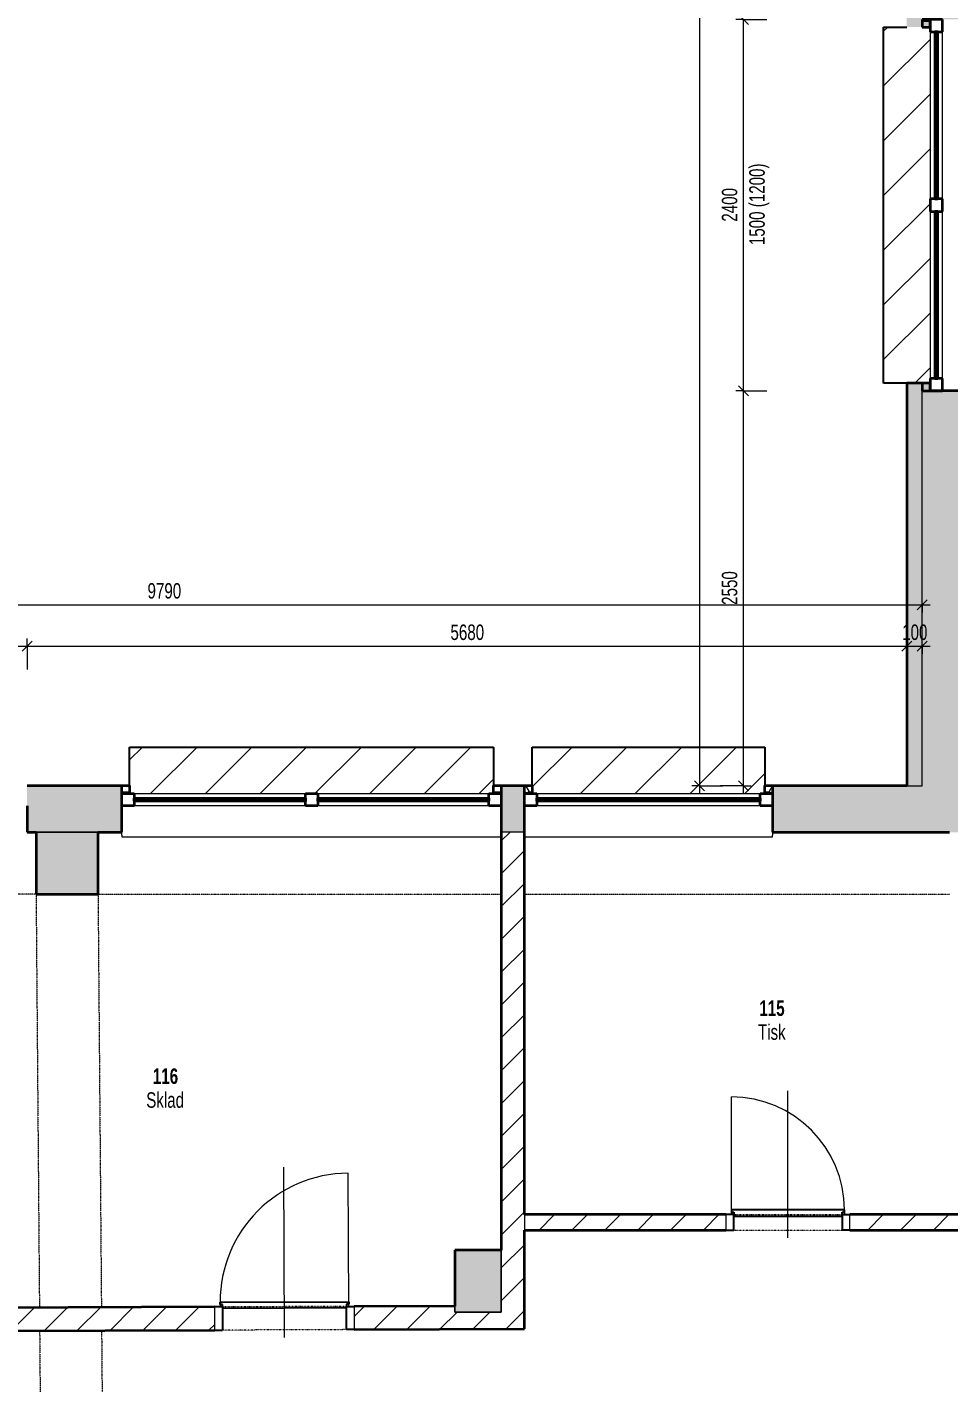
# Model space of a CAD drawing. Header units: millimetres. Extents: x -2814 to 222032, y -45352 to 20466.
# Drawn here: x 10774 to 16724, y -20000 to -11243 of the extents above; entities that cross this region are included whole.
import ezdxf

# ---------------------------------------------------------------- set-up
doc = ezdxf.new("R2010")
doc.units = ezdxf.units.MM
doc.linetypes.add('Dash dot dot', pattern=[5, 2, -1, 0, -1, 0, -1])
doc.linetypes.add('Čerchovaná se dvěma tečkami', pattern=[2.59, 1, -0.53, 0, -0.53, 0, -0.53])
for name, color, linetype, lineweight in [('A-ANNO-DIMS', 211, 'Continuous', 9), ('A-ANNO-DIMS-50', 211, 'Continuous', 9), ('A-AREA-IDEN', 2, 'Continuous', 9), ('A-DETL', 90, 'Continuous', 13), ('A-DOOR', 31, 'Continuous', 13), ('A-DOOR-FRAM', 31, 'Continuous', 25), ('A-GENM', 13, 'Continuous', 13), ('A-GLAZ', 151, 'Continuous', 13), ('A-WALL', 113, 'Continuous', 13), ('A-WALL-PATT', 111, 'Continuous', 13), ('Q-SPCQ', 91, 'Continuous', 13), ('S-COLS', 52, 'Continuous', 13)]:
    doc.layers.add(name, color=color, linetype=linetype, lineweight=lineweight)
doc.styles.add('Arial_1', font='arial.ttf', dxfattribs={"width": 0.7, "height": 100})
doc.styles.add('Arial_B', font='arialbd.ttf', dxfattribs={"width": 0.7, "height": 100})
doc.dimstyles.new('Vnitřní_-_průhledné', dxfattribs={"dimscale": 304.8, "dimtxt": 102.02594, "dimasz": 0.213255, "dimexe": 0.164042, "dimexo": 0.0625, "dimgap": 0.032808, "dimtad": 1, "dimdec": 0, "dimrnd": 5, "dimzin": 0, "dimdsep": 46, "dimtxsty": 'Arial_1', "dimblk1": 'OBLIQUE', "dimblk2": 'OBLIQUE', "dimsah": 1, "dimcen": 0.09, "dimdle": 0.164042, "dimazin": 0, "dimtfac": 1, "dimtdec": 4, "dimtix": 1, "dimtmove": 0, "dimatfit": 3, "dimfxl": 0.492126, "dimfxlon": 1, "dimtvp": 1, "dimtolj": 1, "dimtzin": 0, "dimarcsym": 2})
pattern_1 = [(45, (0, 0), (-106.066, 106.066), [])]

# ---------------------------------------------------------------- blocks, each defined once
blk = doc.blocks.new('DVERE_1k_oblozka - DD03_01_800x1970_koupelna-1549494-1NP_DEMOLICE A')
at = {"layer": 'A-DOOR'}
for p, q in [((0, 127.9), (0, -972.1)), ((-450, 77.9), (-400, 77.9)), ((-450, -72.1), (-450, 77.9)), ((-400, 77.9), (-400, -72.1)), ((400, 77.9), (450, 77.9)), ((400, -72.1), (400, 77.9)), ((450, 77.9), (450, -72.1)), ((-400, -72.1), (-450, -72.1)), ((-415, -72.1), (-415, -932.1)), ((450, -72.1), (400, -72.1)), ((415, -102.1), (415, -72.1)), ((305, -102.1), (-305, -102.1))]:
    blk.add_line(p, q, dxfattribs=at)
at = {"layer": 'A-DOOR', "linetype": 'Čerchovaná se dvěma tečkami'}
for p, q in [((-400, 77.9), (400, 77.9)), ((-400, -72.1), (400, -72.1))]:
    blk.add_line(p, q, dxfattribs=at)
at = {"layer": 'A-DOOR', "lineweight": 25}
for p, q in [((-415, -87.1), (-400, -87.1)), ((-415, -102.1), (-415, -87.1)), ((-400, -62.1), (400, -62.1)), ((-400, -87.1), (-400, -72.1)), ((400, -72.1), (400, -87.1)), ((400, -87.1), (415, -87.1)), ((415, -87.1), (415, -102.1)), ((415, -102.1), (-415, -102.1))]:
    blk.add_line(p, q, dxfattribs=at)
at = {"layer": 'A-DOOR'}
blk.add_arc((-415, -102.1), 830, 270, 0, dxfattribs=at)
at = {"layer": 'A-DOOR-FRAM'}
for p, q in [((-450, 77.9), (-400, 77.9)), ((-400, 77.9), (-400, -72.1)), ((400, -72.1), (400, 77.9)), ((450, 77.9), (400, 77.9)), ((-400, -72.1), (-450, -72.1)), ((400, -72.1), (450, -72.1))]:
    blk.add_line(p, q, dxfattribs=at)
blk = doc.blocks.new('DVERE_1k_oblozka - DD03_01_700x1970_koupelna-1549497-1NP_DEMOLICE A')
at = {"layer": 'A-DOOR'}
for p, q in [((-365, 47.1), (-365, 807.1)), ((0, -102.9), (0, 847.1)), ((-350, 47.1), (-400, 47.1)), ((-400, 47.1), (-400, -52.9)), ((-350, -52.9), (-350, 47.1)), ((255, 77.1), (-255, 77.1)), ((400, 47.1), (350, 47.1)), ((350, 47.1), (350, -52.9)), ((365, 77.1), (365, 47.1)), ((400, -52.9), (400, 47.1)), ((-400, -52.9), (-350, -52.9)), ((350, -52.9), (400, -52.9))]:
    blk.add_line(p, q, dxfattribs=at)
at = {"layer": 'A-DOOR', "lineweight": 25}
for p, q in [((365, 77.1), (-365, 77.1)), ((-365, 77.1), (-365, 62.1)), ((-365, 62.1), (-350, 62.1)), ((-350, 62.1), (-350, 47.1)), ((-350, 37.1), (350, 37.1)), ((350, 47.1), (350, 62.1)), ((350, 62.1), (365, 62.1)), ((365, 62.1), (365, 77.1))]:
    blk.add_line(p, q, dxfattribs=at)
at = {"layer": 'A-DOOR', "linetype": 'Čerchovaná se dvěma tečkami'}
for p, q in [((-350, 47.1), (350, 47.1)), ((-350, -52.9), (350, -52.9))]:
    blk.add_line(p, q, dxfattribs=at)
at = {"layer": 'A-DOOR'}
blk.add_arc((-365, 77.1), 730, 360, 90, dxfattribs=at)
at = {"layer": 'A-DOOR-FRAM'}
for p, q in [((-350, 47.1), (-400, 47.1)), ((-350, -52.9), (-350, 47.1)), ((350, 47.1), (350, -52.9)), ((350, 47.1), (400, 47.1)), ((-400, -52.9), (-350, -52.9)), ((400, -52.9), (350, -52.9))]:
    blk.add_line(p, q, dxfattribs=at)
blk = doc.blocks.new('OKNO_2k_ - OKNO_2k_2400 x 1500-V3-1NP_DEMOLICE A')
at = {"layer": 'A-GLAZ'}
h = blk.add_hatch(dxfattribs=at)
h.set_pattern_fill('FP_43', color=256, style=0, pattern_type=2)
h.set_pattern_definition([(270, (12393.276, 16677.74), (43.3, -75), [50, -100]), (330, (12393.276, 16627.74), (86.601905, -0.0011), [50, -100]), (210, (12393.276, 16627.74), (-43.301905, -74.9989), [50, -100])])
h.paths.add_polyline_path([(-1200, 75), (-1150, 75), (-1150, 126), (-1200, 126)])
h.paths.add_polyline_path([(1150, 126), (1150, 75), (1200, 75), (1200, 126)])
at = {"layer": 'A-GLAZ', "lineweight": 35}
for p, q in [((-1150, 126), (-1200, 126)), ((-1200, 126), (-1200, 75)), ((-1150, 75), (-1150, 126)), ((1150, 126), (1150, 75)), ((1200, 126), (1150, 126)), ((1200, 75), (1200, 126)), ((-1200, 75), (-1150, 75)), ((-1200, 75), (-1200, -5)), ((-1120, 75), (-1200, 75)), ((-1120, -5), (-1120, 75)), ((-40, 45), (-1120, 45)), ((-1120, 45), (-1120, 25)), ((-1120, 25), (-40, 25)), ((40, 75), (-40, 75)), ((-40, 75), (-40, -5)), ((-40, 25), (-40, 45)), ((40, -5), (40, 75)), ((1120, 45), (40, 45)), ((40, 45), (40, 25)), ((40, 25), (1120, 25)), ((1200, 75), (1120, 75)), ((1120, 75), (1120, -5)), ((1120, 25), (1120, 45)), ((1150, 75), (1200, 75)), ((1200, -5), (1200, 75)), ((-1200, -5), (-1120, -5)), ((-40, -5), (40, -5)), ((1120, -5), (1200, -5))]:
    blk.add_line(p, q, dxfattribs=at)
at = {"layer": 'A-GLAZ'}
for p, q in [((-40, 75), (-1120, 75)), ((1120, 75), (40, 75)), ((-1120, -5), (-40, -5)), ((40, -5), (1120, -5))]:
    blk.add_line(p, q, dxfattribs=at)
blk = doc.blocks.new('parapet_ext - parapet_ext-V4-1NP_DEMOLICE A')
at = {"layer": 'Q-SPCQ'}
h = blk.add_hatch(dxfattribs=at)
h.set_pattern_fill('FP_44', color=41, style=0, pattern_type=2)
h.set_pattern_definition([(315, (12393.28, 16602.74), (176.7767, 176.7767), [])])
h.paths.add_polyline_path([(-1150, 300), (-1150, 0), (1150, 0), (1150, 300), (-1120, 300)])
at = {"layer": 'Q-SPCQ', "color": 31, "lineweight": 25}
for p, q in [((-1150, 150), (-1150, 300)), ((-1150, 300), (1150, 300)), ((1150, 300), (1150, 150))]:
    blk.add_line(p, q, dxfattribs=at)
blk = doc.blocks.new('OKNO_2k_ - OKNO_2k_2450 x 1500-2030607-1NP_DEMOLICE A')
at = {"layer": 'A-GLAZ'}
h = blk.add_hatch(dxfattribs=at)
h.set_pattern_fill('FP_133', color=256, style=0, pattern_type=2)
h.set_pattern_definition([(180, (12610.28, -16293.276), (-75, -43.3), [50, -100]), (240, (12560.28, -16293.276), (-0.0011, -86.601905), [50, -100]), (120, (12560.28, -16293.276), (-74.9989, 43.301905), [50, -100])])
h.paths.add_polyline_path([(-1175, -100), (-1225, -100), (-1225, -151), (-1175, -151)])
h.paths.add_polyline_path([(1175, -100), (1175, -151), (1225, -151), (1225, -100)])
at = {"layer": 'A-GLAZ', "lineweight": 35}
for p, q in [((-1225, -20), (-1145, -20)), ((-1225, -100), (-1225, -20)), ((-1145, -20), (-1145, -100)), ((-1145, -70), (-1145, -50)), ((-1145, -50), (-40, -50)), ((-40, -70), (-1145, -70)), ((-40, -20), (40, -20)), ((-40, -100), (-40, -20)), ((-40, -50), (-40, -70)), ((40, -20), (40, -100)), ((40, -70), (40, -50)), ((40, -50), (1145, -50)), ((1145, -70), (40, -70)), ((1145, -20), (1225, -20)), ((1145, -100), (1145, -20)), ((1145, -50), (1145, -70)), ((1225, -20), (1225, -100)), ((-1225, -100), (-1175, -100)), ((-1225, -151), (-1225, -100)), ((-1145, -100), (-1225, -100)), ((-1175, -151), (-1225, -151)), ((-1175, -100), (-1175, -151)), ((40, -100), (-40, -100)), ((1225, -100), (1145, -100)), ((1175, -100), (1225, -100)), ((1175, -151), (1175, -100)), ((1225, -151), (1175, -151)), ((1225, -100), (1225, -151))]:
    blk.add_line(p, q, dxfattribs=at)
at = {"layer": 'A-GLAZ'}
for p, q in [((-1145, -20), (-40, -20)), ((40, -20), (1145, -20)), ((-40, -100), (-1145, -100)), ((1145, -100), (40, -100))]:
    blk.add_line(p, q, dxfattribs=at)
blk = doc.blocks.new('parapet s nosem_vnitní - parapet s nosem_vnitní-2030596-1NP_DEMOLICE A')
at = {"layer": 'A-GENM'}
for p, q in [((1225, 200), (-1225, 200)), ((1225, 190), (1225, 200)), ((1225, 190), (1225, 170))]:
    blk.add_line(p, q, dxfattribs=at)
blk = doc.blocks.new('parapet_ext - parapet_ext-2030597-1NP_DEMOLICE A')
at = {"layer": 'Q-SPCQ'}
h = blk.add_hatch(dxfattribs=at)
h.set_pattern_fill('FP_134', color=41, style=0, pattern_type=2)
h.set_pattern_definition([(225, (12610.28, -16193.28), (176.7767, -176.7767), [])])
h.paths.add_polyline_path([(-1145, 0), (-1175, 0), (-1175, -300), (1175, -300), (1175, 0), (-860.6, 0)])
at = {"layer": 'Q-SPCQ', "color": 31, "lineweight": 25}
for p, q in [((-1175, -300), (-1175, -51)), ((1175, -51), (1175, -300)), ((1175, -300), (-1175, -300))]:
    blk.add_line(p, q, dxfattribs=at)
blk = doc.blocks.new('OKNO_1k - OKNO_1k_1600 x 1500-2034287-1NP_DEMOLICE A')
at = {"layer": 'A-GLAZ'}
h = blk.add_hatch(dxfattribs=at)
h.set_pattern_fill('FP_135', color=256, style=0, pattern_type=2)
h.set_pattern_definition([(180, (14785.28, -16293.276), (-75, -43.3), [50, -100]), (240, (14735.28, -16293.276), (-0.0011, -86.601905), [50, -100]), (120, (14735.28, -16293.276), (-74.9989, 43.301905), [50, -100])])
h.paths.add_polyline_path([(-800, -100), (-800, -151), (-750, -151), (-750, -100)])
h.paths.add_polyline_path([(750, -100), (750, -151), (800, -151), (800, -100)])
at = {"layer": 'A-GLAZ', "lineweight": 35}
for p, q in [((-800, -20), (-720, -20)), ((-800, -100), (-800, -20)), ((-720, -20), (-720, -100)), ((-720, -70), (-720, -50)), ((-720, -50), (720, -50)), ((720, -70), (-720, -70)), ((720, -20), (800, -20)), ((720, -100), (720, -20)), ((720, -50), (720, -70)), ((800, -20), (800, -100)), ((-800, -100), (-750, -100)), ((-800, -151), (-800, -100)), ((-720, -100), (-800, -100)), ((-750, -151), (-800, -151)), ((-750, -100), (-750, -151)), ((800, -100), (720, -100)), ((750, -100), (800, -100)), ((750, -151), (750, -100)), ((800, -151), (750, -151)), ((800, -100), (800, -151))]:
    blk.add_line(p, q, dxfattribs=at)
at = {"layer": 'A-GLAZ'}
for p, q in [((-720, -20), (720, -20)), ((720, -100), (-720, -100))]:
    blk.add_line(p, q, dxfattribs=at)
blk = doc.blocks.new('parapet s nosem_vnitní - parapet s nosem_vnitní-2030605-1NP_DEMOLICE A')
at = {"layer": 'A-GENM'}
for p, q in [((800, 200), (-800, 200)), ((-800, 200), (-800, 190)), ((-800, 170), (-800, 190))]:
    blk.add_line(p, q, dxfattribs=at)
blk = doc.blocks.new('parapet_ext - parapet_ext-2030606-1NP_DEMOLICE A')
at = {"layer": 'Q-SPCQ'}
h = blk.add_hatch(dxfattribs=at)
h.set_pattern_fill('FP_136', color=41, style=0, pattern_type=2)
h.set_pattern_definition([(225, (14785.28, -16193.28), (176.7767, -176.7767), [])])
h.paths.add_polyline_path([(-750, 0), (-750, -300), (750, -300), (750, 0), (-720, 0)])
at = {"layer": 'Q-SPCQ', "color": 31, "lineweight": 25}
for p, q in [((-750, -300), (-750, -51)), ((750, -51), (750, -300)), ((750, -300), (-750, -300))]:
    blk.add_line(p, q, dxfattribs=at)
blk = doc.blocks.new('DIMBLOCK87-1NP_DEMOLICE A')
at = {"layer": 'A-ANNO-DIMS-50', "lineweight": 18}
for p, q in [((15398.3, -13593.3), (15365.8, -13560.8)), ((15398.3, -13593.3), (15430.8, -13625.8)), ((15398.3, -16143.3), (15365.8, -16110.8)), ((15398.3, -16143.3), (15430.8, -16175.8))]:
    blk.add_line(p, q, dxfattribs=at)
at = {"layer": 'A-ANNO-DIMS-50'}
for p, q in [((15398.3, -13593.3), (15348.3, -13593.3)), ((15398.3, -16193.3), (15398.3, -13593.3)), ((15398.3, -13593.3), (15548.3, -13593.3)), ((15398.3, -16143.3), (15248.3, -16143.3)), ((15398.3, -16143.3), (15448.3, -16143.3))]:
    blk.add_line(p, q, dxfattribs=at)
at = {"layer": 'A-ANNO-DIMS-50', "color": 0, "insert": (15258.5, -14975), "char_height": 100, "width": 256.164, "attachment_point": 1, "rotation": 90, "line_spacing_factor": 0.941778, "style": 'Arial_1'}
blk.add_mtext('2550', dxfattribs=at)
blk = doc.blocks.new('_Oblique')
at = {"color": 0, "linetype": 'ByBlock', "lineweight": -2}
blk.add_line((-0.5, -0.5), (0.5, 0.5), dxfattribs=at)
blk = doc.blocks.new('DIMBLOCK88-1NP_DEMOLICE A')
at = {"layer": 'A-ANNO-DIMS-50'}
for p, q in [((15398.3, -11193.3), (15348.3, -11193.3)), ((15398.3, -13593.3), (15398.3, -11193.3)), ((15398.3, -11193.3), (15548.3, -11193.3)), ((15398.3, -13593.3), (15348.3, -13593.3)), ((15398.3, -13593.3), (15548.3, -13593.3))]:
    blk.add_line(p, q, dxfattribs=at)
at = {"layer": 'A-ANNO-DIMS-50', "lineweight": 18}
for p, q in [((15398.3, -11193.3), (15365.8, -11160.8)), ((15398.3, -11193.3), (15430.8, -11225.8)), ((15398.3, -13593.3), (15365.8, -13560.8)), ((15398.3, -13593.3), (15430.8, -13625.8))]:
    blk.add_line(p, q, dxfattribs=at)
at = {"layer": 'A-ANNO-DIMS-50', "color": 0, "char_height": 100, "attachment_point": 1, "rotation": 90, "line_spacing_factor": 0.941778, "style": 'Arial_1'}
for s, insert, width in [('1500 (1200)', (15435.5, -12651.5), 619.69), ('2400', (15258.5, -12500), 256.164)]:
    blk.add_mtext(s, dxfattribs=dict(at, insert=insert, width=width))
blk = doc.blocks.new('DIMBLOCK129-1NP_DEMOLICE A')
at = {"layer": 'A-ANNO-DIMS-50'}
for p, q in [((9524.4, -15241.5), (9524.4, -15191.5)), ((10774.4, -15241.5), (10774.4, -15191.5)), ((9524.4, -15241.5), (10774.4, -15241.5)), ((9524.4, -15241.5), (9524.4, -15391.5)), ((10774.4, -15241.5), (10774.4, -15391.5))]:
    blk.add_line(p, q, dxfattribs=at)
at = {"layer": 'A-ANNO-DIMS-50', "lineweight": 18}
for p, q in [((9524.4, -15241.5), (9556.9, -15209)), ((10774.4, -15241.5), (10806.9, -15209)), ((9524.4, -15241.5), (9491.9, -15274)), ((10774.4, -15241.5), (10741.9, -15274))]:
    blk.add_line(p, q, dxfattribs=at)
at = {"layer": 'A-ANNO-DIMS-50', "color": 0, "char_height": 100, "attachment_point": 1, "line_spacing_factor": 0.941778, "style": 'Arial_1'}
for s, insert, width in [('1250', (10042.7, -15101.7), 256.164), ('1500 (1050)', (9891.2, -15278.7), 619.69)]:
    blk.add_mtext(s, dxfattribs=dict(at, insert=insert, width=width))
blk = doc.blocks.new('DIMBLOCK130-1NP_DEMOLICE A')
at = {"layer": 'A-ANNO-DIMS-50'}
for p, q in [((16452.7, -15241.5), (16452.7, -15091.5)), ((10774.4, -15241.5), (10774.4, -15191.5)), ((10774.4, -15241.5), (16452.7, -15241.5)), ((10774.4, -15241.5), (10774.4, -15391.5)), ((16452.7, -15241.5), (16452.7, -15291.5))]:
    blk.add_line(p, q, dxfattribs=at)
at = {"layer": 'A-ANNO-DIMS-50', "lineweight": 18}
for p, q in [((10774.4, -15241.5), (10806.9, -15209)), ((16452.7, -15241.5), (16485.2, -15209)), ((10774.4, -15241.5), (10741.9, -15274)), ((16452.7, -15241.5), (16420.2, -15274))]:
    blk.add_line(p, q, dxfattribs=at)
at = {"layer": 'A-ANNO-DIMS-50', "color": 0, "insert": (13506.9, -15101.7), "char_height": 100, "width": 256.164, "attachment_point": 1, "line_spacing_factor": 0.941778, "style": 'Arial_1'}
blk.add_mtext('5680', dxfattribs=at)
blk = doc.blocks.new('DIMBLOCK131-1NP_DEMOLICE A')
at = {"layer": 'A-ANNO-DIMS-50'}
for p, q in [((16452.7, -15241.5), (16452.7, -15091.5)), ((16552.7, -15241.5), (16552.7, -15091.5)), ((16452.7, -15241.5), (16602.7, -15241.5)), ((16452.7, -15241.5), (16452.7, -15291.5)), ((16552.7, -15241.5), (16552.7, -15291.5))]:
    blk.add_line(p, q, dxfattribs=at)
at = {"layer": 'A-ANNO-DIMS-50', "lineweight": 18}
for p, q in [((16452.7, -15241.5), (16485.2, -15209)), ((16552.7, -15241.5), (16585.2, -15209)), ((16452.7, -15241.5), (16420.2, -15274)), ((16552.7, -15241.5), (16520.2, -15274))]:
    blk.add_line(p, q, dxfattribs=at)
at = {"layer": 'A-ANNO-DIMS-50', "color": 0, "insert": (16422.7, -15101.7), "char_height": 100, "width": 192.123, "attachment_point": 1, "line_spacing_factor": 0.941778, "style": 'Arial_1'}
blk.add_mtext('100', dxfattribs=at)
blk = doc.blocks.new('DIMBLOCK188-1NP_DEMOLICE A')
at = {"layer": 'A-ANNO-DIMS-50'}
for p, q in [((6763.8, -14974.2), (6763.8, -14824.2)), ((16552.7, -14974.2), (16552.7, -14824.2)), ((6713.8, -14974.2), (16602.7, -14974.2)), ((6763.8, -14974.2), (6763.8, -15024.2)), ((16552.7, -14974.2), (16552.7, -15024.2))]:
    blk.add_line(p, q, dxfattribs=at)
at = {"layer": 'A-ANNO-DIMS-50', "lineweight": 18}
for p, q in [((6763.8, -14974.2), (6796.3, -14941.7)), ((16552.7, -14974.2), (16585.2, -14941.7)), ((6763.8, -14974.2), (6731.3, -15006.7)), ((16552.7, -14974.2), (16520.2, -15006.7))]:
    blk.add_line(p, q, dxfattribs=at)
at = {"layer": 'A-ANNO-DIMS-50', "color": 0, "insert": (11551.5, -14834.3), "char_height": 100, "width": 256.164, "attachment_point": 1, "line_spacing_factor": 0.941778, "style": 'Arial_1'}
blk.add_mtext('9790', dxfattribs=at)
blk = doc.blocks.new('DIMBLOCK192-1NP_DEMOLICE A')
at = {"layer": 'A-ANNO-DIMS-50'}
for p, q in [((15115.3, -4186.1), (15115.3, -16193.3)), ((15115.3, -4236.1), (15065.3, -4236.1)), ((15115.3, -4236.1), (15265.3, -4236.1)), ((15115.3, -16143.3), (15065.3, -16143.3)), ((15115.3, -16143.3), (15265.3, -16143.3))]:
    blk.add_line(p, q, dxfattribs=at)
at = {"layer": 'A-ANNO-DIMS-50', "lineweight": 18}
for p, q in [((15115.3, -4236.1), (15082.8, -4203.6)), ((15115.3, -4236.1), (15147.8, -4268.6)), ((15115.3, -16143.3), (15082.8, -16110.8)), ((15115.3, -16143.3), (15147.8, -16175.8))]:
    blk.add_line(p, q, dxfattribs=at)
at = {"layer": 'A-ANNO-DIMS-50', "color": 0, "insert": (14975.5, -10323.1), "char_height": 100, "width": 320.204, "attachment_point": 1, "rotation": 90, "line_spacing_factor": 0.941778, "style": 'Arial_1'}
blk.add_mtext('11905', dxfattribs=at)

msp = doc.modelspace()

# ---------------------------------------------------------------- hatches: boundary and pattern name
at = {"layer": 'A-WALL-PATT'}
h = msp.add_hatch(dxfattribs=at)
h.set_pattern_fill('FP_11', color=256, angle=-135, style=0, pattern_type=2)
h.set_pattern_definition([(315, (16552.74, -10086.55), (143.684, 143.684), []), (270, (16620.04, -10315.5), (143.684, -143.684), [25.4, -261.968]), (315, (16620.04, -10340.9), (143.684, 143.684), [25.4, -177.8]), (360, (16638, -10358.86), (143.684, 143.684), [25.4, -261.968]), (45, (16663.4, -10358.86), (-143.684, 143.684), [25.4, -177.8]), (270, (16681.37, -10315.5), (143.684, -143.684), [25.4, -261.968]), (315, (16663.4, -10297.53), (143.684, 143.684), [25.4, -177.8]), (360, (16638, -10297.53), (143.684, 143.684), [25.4, -261.968]), (45, (16620.04, -10315.5), (-143.684, 143.684), [25.4, -177.8]), (315, (16704.59, -10382.08), (143.684, 143.684), [50.8, -152.4])])
h.paths.add_polyline_path([(16802.7, -16143.3), (16802.7, -13593.3), (16602.7, -13593.3), (16602.7, -13543.3), (16552.7, -13543.3), (16552.7, -16143.3), (16602.7, -16143.3)])
h.paths.add_polyline_path([(16602.7, -11243.3), (16602.7, -11193.3), (16802.7, -11193.3), (16802.7, -9943.3), (16602.7, -9943.3), (16602.7, -9893.3), (16552.7, -9893.3), (16552.7, -11243.3)])
h.paths.add_polyline_path([(16552.7, -7593.3), (16602.7, -7593.3), (16602.7, -7543.3), (16802.7, -7543.3), (16802.7, -3943.4), (16712.7, -3943.4), (16712.7, -3936.1), (16552.7, -3936.1), (16552.7, -7543.3)])
h = msp.add_hatch(color=41, dxfattribs=at)
h.paths.add_polyline_path([(16502.7, -16143.3), (16552.7, -16143.3), (16552.7, -13543.3), (16452.7, -13543.3), (16452.7, -16143.3)])
h.paths.add_polyline_path([(16502.7, -11243.3), (16552.7, -11243.3), (16552.7, -9893.3), (16452.7, -9893.3), (16452.7, -11243.3)])
h.paths.add_polyline_path([(16452.7, -7593.3), (16552.7, -7593.3), (16552.7, -4136.1), (16452.7, -4136.1), (16452.7, -5950.1)])
h = msp.add_hatch(dxfattribs=at)
h.set_pattern_fill('FP_14', color=256, angle=-135, style=0, pattern_type=2)
h.set_pattern_definition([(225, (11170.43, -16143.28), (143.684, -143.684), []), (180, (10941.48, -16210.58), (-143.684, -143.684), [25.4, -261.968]), (225, (10916.08, -16210.58), (143.684, -143.684), [25.4, -177.8]), (270, (10898.12, -16228.54), (143.684, -143.684), [25.4, -261.968]), (315, (10898.12, -16253.94), (143.684, 143.684), [25.4, -177.8]), (180, (10941.48, -16271.9), (-143.684, -143.684), [25.4, -261.968]), (225, (10959.44, -16253.94), (143.684, -143.684), [25.4, -177.8]), (270, (10959.44, -16228.54), (143.684, -143.684), [25.4, -261.968]), (315, (10941.48, -16210.58), (143.684, 143.684), [25.4, -177.8]), (225, (10874.9, -16295.12), (143.684, -143.684), [50.8, -152.4])])
h.paths.add_polyline_path([(17227.5, -16443.3), (17227.5, -16143.3), (15585.3, -16143.3), (15585.3, -16443.3), (16827.5, -16443.3)])
h.paths.add_polyline_path([(10832.1, -16443.3), (11385.3, -16443.3), (11385.3, -16143.3), (10774.4, -16143.3), (10774.4, -16443.3)])
h.paths.add_polyline_path([(6900, -16443.3), (6900, -16143.3), (5257.1, -16143.3), (5257.1, -16443.3), (6762.8, -16443.3)])
h.paths.add_polyline_path([(13985.3, -16443.3), (13985.3, -16143.3), (13835.3, -16143.3), (13835.3, -16443.3), (13900.1, -16443.3)])
h.paths.add_polyline_path([(9524.4, -16443.3), (9524.4, -16143.3), (9300, -16143.3), (9300, -16443.3), (9469.4, -16443.3)])
h = msp.add_hatch(dxfattribs=at)
h.set_pattern_fill('FP_4', color=256, style=0, pattern_type=2)
h.set_pattern_definition(pattern_1)
h.paths.add_polyline_path([(13835.3, -19652.3), (13985.3, -19651.8), (13985.3, -16443.3), (13835.3, -16443.3), (13835.3, -19543.3)])
h = msp.add_hatch(dxfattribs=at)
h.set_pattern_fill('FP_4', color=256, style=0, pattern_type=2)
h.set_pattern_definition(pattern_1)
h.paths.add_polyline_path([(13985.3, -19013.3), (15285.3, -19013.3), (15285.3, -18913.3), (13985.3, -18913.3)])
h.paths.add_polyline_path([(18242.5, -19013.3), (18242.5, -18913.3), (17907.2, -18913.3), (17907.2, -19013.3)])
h.paths.add_polyline_path([(16085.3, -19013.3), (17007.2, -19013.3), (17007.2, -18913.3), (16085.3, -18913.3)])
h = msp.add_hatch(dxfattribs=at)
h.set_pattern_fill('FP_4', color=256, style=0, pattern_type=2)
h.set_pattern_definition(pattern_1)
h.paths.add_polyline_path([(5157.1, -19685.2), (7770, -19675.1), (7769.4, -19525.3), (5157.1, -19535.2)])
h.paths.add_polyline_path([(8670, -19671.9), (11985.8, -19659.3), (11985.2, -19509.3), (8669.4, -19522.1)])
h.paths.add_polyline_path([(12885.8, -19655.9), (13835.3, -19652.3), (13835.3, -19543.3), (13535.3, -19543.3), (13535.3, -19503.5), (12885.2, -19505.9)])
at = {"layer": 'S-COLS'}
for points in [[(10895.6, -16843.3), (11232.1, -16843.3), (11232.1, -16443.3), (10832.1, -16443.3), (10832.1, -16843.3)], [(13835.3, -19543.3), (13835.3, -19143.3), (13535.3, -19143.3), (13535.3, -19543.3)]]:
    msp.add_hatch(color=9, dxfattribs=at).paths.add_polyline_path(points)

# ---------------------------------------------------------------- linework, layer by layer
at = {"layer": 'A-DETL', "linetype": 'Dash dot dot'}
for p, q in [((10832.1, -16843.3), (9469.4, -16843.3)), ((10832.1, -16843.3), (10853.9, -19513.6)), ((11232.1, -16843.3), (13835.3, -16843.3)), ((11232.1, -16843.3), (11253.9, -19512.1)), ((13985.3, -16843.3), (16727.5, -16843.3)), ((10855.1, -19663.6), (10867.8, -21212)), ((11255.1, -19662.1), (11267.8, -21212))]:
    msp.add_line(p, q, dxfattribs=at)
at = {"layer": 'A-WALL', "color": 40, "lineweight": 35}
for p, q in [((16602.7, -13543.3), (16452.7, -13543.3)), ((16452.7, -13543.3), (16452.7, -16143.3))]:
    msp.add_line(p, q, dxfattribs=at)
at = {"layer": 'A-WALL', "color": 2}
for p, q in [((16552.7, -16143.3), (16552.7, -13543.3)), ((16452.7, -16143.3), (16552.7, -16143.3))]:
    msp.add_line(p, q, dxfattribs=at)
at = {"layer": 'A-WALL', "lineweight": 35}
for p, q in [((16602.7, -13593.3), (16602.7, -13543.3)), ((16802.7, -13593.3), (16602.7, -13593.3)), ((11385.3, -16143.3), (10774.4, -16143.3)), ((13985.3, -16143.3), (13835.3, -16143.3)), ((16452.7, -16143.3), (15585.3, -16143.3)), ((10774.4, -16273.3), (10774.4, -16443.3)), ((11385.3, -16443.3), (11385.3, -16273.3)), ((13835.3, -16273.3), (13835.3, -19143.3)), ((13985.3, -18913.3), (13985.3, -16273.3)), ((15585.3, -16273.3), (15585.3, -16443.3)), ((10774.4, -16443.3), (10832.1, -16443.3)), ((11232.1, -16443.3), (11385.3, -16443.3)), ((15585.3, -16443.3), (16727.5, -16443.3)), ((15285.3, -18913.3), (13985.3, -18913.3)), ((16807.5, -18913.3), (16085.3, -18913.3)), ((13985.3, -19651.8), (13985.3, -19013.3)), ((13985.3, -19013.3), (15285.3, -19013.3)), ((16085.3, -19013.3), (17007.2, -19013.3)), ((11985.2, -19509.3), (9469.4, -19518.9)), ((13535.3, -19503.5), (12885.2, -19505.9)), ((8670, -19671.9), (11985.8, -19659.3)), ((12885.8, -19655.9), (13985.3, -19651.8))]:
    msp.add_line(p, q, dxfattribs=at)
at = {"layer": 'A-WALL'}
for p, q in [((10832.1, -16443.3), (11232.1, -16443.3)), ((13985.3, -16443.3), (13835.3, -16443.3)), ((13985.3, -18913.3), (13985.3, -19013.3)), ((13835.3, -19143.3), (13835.3, -19543.3)), ((13535.3, -19543.3), (13535.3, -19503.5)), ((13835.3, -19543.3), (13535.3, -19543.3))]:
    msp.add_line(p, q, dxfattribs=at)
at = {"layer": 'S-COLS'}
for p, q in [((11232.1, -16443.3), (10832.1, -16443.3)), ((13835.3, -19543.3), (13835.3, -19143.3)), ((13535.3, -19503.5), (13535.3, -19543.3)), ((13535.3, -19543.3), (13835.3, -19543.3))]:
    msp.add_line(p, q, dxfattribs=at)
at = {"layer": 'S-COLS', "lineweight": 35}
for p, q in [((10832.1, -16443.3), (10832.1, -16843.3)), ((11232.1, -16843.3), (11232.1, -16443.3)), ((10832.1, -16843.3), (11232.1, -16843.3)), ((13835.3, -19143.3), (13535.3, -19143.3)), ((13535.3, -19143.3), (13535.3, -19503.5))]:
    msp.add_line(p, q, dxfattribs=at)

# ---------------------------------------------------------------- block references
at = {"layer": 'A-DOOR'}
msp.add_blockref('DVERE_1k_oblozka - DD03_01_700x1970_koupelna-1549497-1NP_DEMOLICE A', (15685.3, -18960.4), dxfattribs=at)
at = {"layer": 'A-DOOR', "rotation": 180.2173293519969}
msp.add_blockref('DVERE_1k_oblozka - DD03_01_800x1970_koupelna-1549494-1NP_DEMOLICE A', (12435.5, -19579.8), dxfattribs=at)
at = {"layer": 'A-GENM', "rotation": 180}
for name, p in [('parapet s nosem_vnitní - parapet s nosem_vnitní-2030596-1NP_DEMOLICE A', (12610.3, -16273.3)), ('parapet s nosem_vnitní - parapet s nosem_vnitní-2030605-1NP_DEMOLICE A', (14785.3, -16273.3))]:
    msp.add_blockref(name, p, dxfattribs=at)
at = {"layer": 'A-GLAZ'}
for name, p, rotation in [('OKNO_2k_ - OKNO_2k_2400 x 1500-V3-1NP_DEMOLICE A', (16677.7, -12393.3), 89.99999999999991), ('OKNO_2k_ - OKNO_2k_2450 x 1500-2030607-1NP_DEMOLICE A', (12610.3, -16293.3), 180), ('OKNO_1k - OKNO_1k_1600 x 1500-2034287-1NP_DEMOLICE A', (14785.3, -16293.3), 180)]:
    msp.add_blockref(name, p, dxfattribs=dict(at, rotation=rotation))
at = {"layer": 'Q-SPCQ', "color": 31, "lineweight": 25}
for name, p, rotation in [('parapet_ext - parapet_ext-V4-1NP_DEMOLICE A', (16602.7, -12393.3), 89.99999999999991), ('parapet_ext - parapet_ext-2030597-1NP_DEMOLICE A', (12610.3, -16193.3), 180), ('parapet_ext - parapet_ext-2030606-1NP_DEMOLICE A', (14785.3, -16193.3), 180)]:
    msp.add_blockref(name, p, dxfattribs=dict(at, rotation=rotation))

# ---------------------------------------------------------------- texts
at = {"layer": 'A-AREA-IDEN', "lineweight": 18, "char_height": 100, "attachment_point": 1}
for s, insert, width, style in [('115', (15500.9, -17530.1), 202.025, 'Arial_B'), ('Tisk', (15491.7, -17684.2), 224.472, 'Arial_1'), ('116', (11585.9, -17968.8), 202.025, 'Arial_B'), ('Sklad', (11543, -18123), 305.844, 'Arial_1')]:
    msp.add_mtext(s, dxfattribs=dict(at, insert=insert, width=width, style=style))

# ---------------------------------------------------------------- dimensions: what is measured, and where the dimension line sits
at = {"layer": 'A-ANNO-DIMS'}
for base, p1, p2, override, picture, middle in [((15115.3, -16143.3), (15265.3, -4236.1), (15265.3, -16143.3), {"dimpost": '<>', "dimfxl": 11907.141778}, 'DIMBLOCK192-1NP_DEMOLICE A', (15054.3, -10189.7)), ((15398.3, -13593.3), (15248.3, -16143.3), (15548.3, -13593.3), {"dimpost": '<>', "dimfxl": 2567.586415}, 'DIMBLOCK87-1NP_DEMOLICE A', (15337.3, -14868.3))]:
    dim = msp.add_linear_dim(base=base, p1=p1, p2=p2, angle=90, dimstyle='Vnitřní_-_průhledné', override=override, dxfattribs=at)
    dim.commit()
    dim.dimension.update_dxf_attribs({"geometry": picture, "text_midpoint": middle})
dim = msp.add_linear_dim(base=(15398.3, -11193.3), p1=(15548.3, -13593.3), p2=(15548.3, -11193.3), angle=90, text='<>\\X1500 (1200)', dimstyle='Vnitřní_-_průhledné', override={"dimpost": '<>', "dimfxl": 2400}, dxfattribs=at)
dim.commit()
dim.dimension.update_dxf_attribs({"geometry": 'DIMBLOCK88-1NP_DEMOLICE A', "text_midpoint": (15398.3, -12393.3)})
for base, p1, p2, override, picture, middle in [((16552.7, -14974.2), (6763.8, -14824.2), (16552.7, -14824.2), {"dimpost": '<>', "dimfxl": 9788.933729}, 'DIMBLOCK188-1NP_DEMOLICE A', (11658.3, -14913.1)), ((16452.7, -15241.5), (10774.4, -15391.5), (16452.7, -15091.5), {"dimpost": '<>', "dimfxl": 5686.230929}, 'DIMBLOCK130-1NP_DEMOLICE A', (13613.6, -15180.5)), ((16552.7, -15241.5), (16452.7, -15091.5), (16552.7, -15091.5), {"dimpost": '<>', "dimfxl": 100}, 'DIMBLOCK131-1NP_DEMOLICE A', (16502.7, -15180.5))]:
    dim = msp.add_linear_dim(base=base, p1=p1, p2=p2, dimstyle='Vnitřní_-_průhledné', override=override, dxfattribs=at)
    dim.commit()
    dim.dimension.update_dxf_attribs({"geometry": picture, "text_midpoint": middle})
dim = msp.add_linear_dim(base=(10774.4, -15241.5), p1=(9524.4, -15391.5), p2=(10774.4, -15391.5), text='<>\\X1500 (1050)', dimstyle='Vnitřní_-_průhledné', override={"dimpost": '<>', "dimfxl": 1250}, dxfattribs=at)
dim.commit()
dim.dimension.update_dxf_attribs({"geometry": 'DIMBLOCK129-1NP_DEMOLICE A', "text_midpoint": (10149.4, -15241.5)})

doc.saveas('drawing.dxf')
